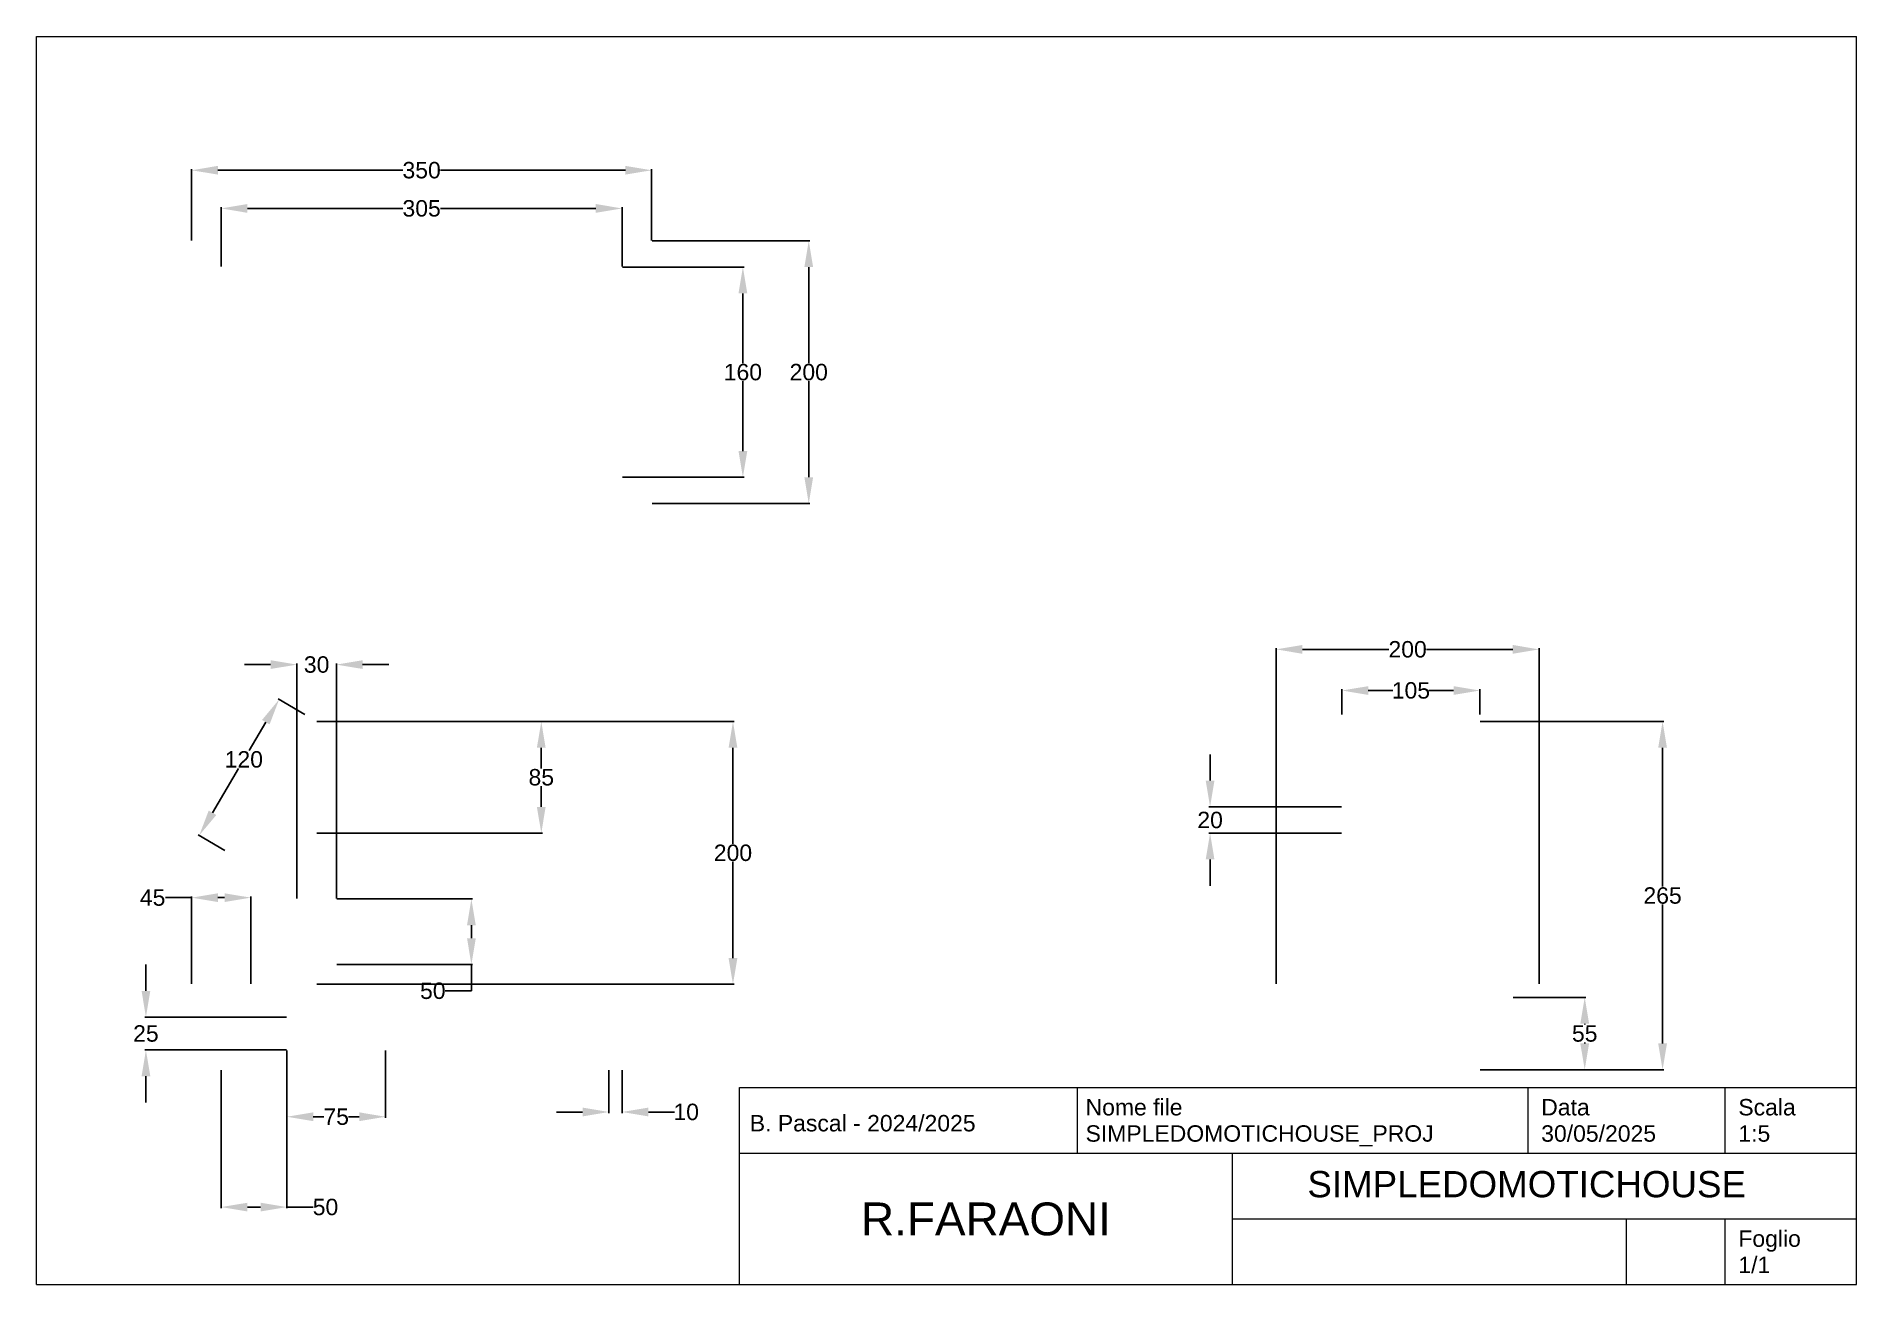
# Paper-space layout 'A4' of a CAD drawing. Header units: inches, sheet in millimetres. Extents: x 10 to 287, y 10 to 200.
import ezdxf
from ezdxf.enums import TextEntityAlignment as Align

# ---------------------------------------------------------------- set-up
doc = ezdxf.new("R2010")
doc.units = ezdxf.units.IN
doc.header["$LTSCALE"] = 15
doc.header["$MEASUREMENT"] = 0
doc.layers.add('cartiglioA4', color=7, linetype='Continuous', lineweight=18)
doc.layers.add('Linea di Costruzione', color=7, linetype='Continuous', lineweight=13)
doc.styles.get("Standard").update_dxf_attribs({"font": 'arial.ttf'})
doc.dimstyles.new('Standard con precisione 0', dxfattribs={"dimtxt": 2.5, "dimasz": 4, "dimexe": 0.18, "dimexo": 0.0625, "dimgap": 0.09, "dimtad": 0, "dimtih": 1, "dimtoh": 1, "dimdec": 0, "dimzin": 0, "dimdsep": 46, "dimtxsty": 'Standard', "dimcen": 0.09, "dimadec": 0, "dimazin": 0, "dimtfac": 1, "dimtdec": 0, "dimtofl": 0, "dimtmove": 0, "dimatfit": 3, "dimfxl": 1, "dimtolj": 1, "dimtzin": 0, "dimarcsym": 0})

# ---------------------------------------------------------------- blocks, each defined once
blk = doc.blocks.new('*D13')
at = {"layer": 'Defpoints', "color": 0, "transparency": 16777216}
for p in [(103.35, 180.03), (33.35, 169.29), (103.35, 169.29)]:
    blk.add_point(p, dxfattribs=at)
at = {"layer": 'Linea di Costruzione', "color": 0, "lineweight": -2, "transparency": 16777216}
for p, q in [((33.35, 169.36), (33.35, 180.21)), ((103.35, 169.36), (103.35, 180.21)), ((37.35, 180.03), (65.5, 180.03)), ((99.35, 180.03), (71.2, 180.03))]:
    blk.add_line(p, q, dxfattribs=at)
at = {"layer": 'Linea di Costruzione', "color": 0, "transparency": 16777216}
for points in [[(37.35, 180.7), (37.35, 179.37), (33.35, 180.03)], [(99.35, 180.7), (99.35, 179.37), (103.35, 180.03)]]:
    blk.add_solid(points, dxfattribs=at)
at = {"layer": 'Linea di Costruzione', "color": 0, "transparency": 16777216, "insert": (68.35, 180.03), "char_height": 2.5, "attachment_point": 5}
blk.add_mtext('\\A1;350', dxfattribs=at)
blk = doc.blocks.new('*D14')
at = {"layer": 'Defpoints', "color": 0, "transparency": 16777216}
for p in [(50.62, 97.14), (34.5, 78.78), (38.46, 76.45)]:
    blk.add_point(p, dxfattribs=at)
at = {"layer": 'Linea di Costruzione', "color": 0, "lineweight": -2, "transparency": 16777216}
for p, q in [((50.57, 97.17), (46.51, 99.56)), ((44.64, 96.02), (42.1, 91.7)), ((36.52, 82.23), (40.49, 88.97)), ((38.4, 76.48), (34.34, 78.87))]:
    blk.add_line(p, q, dxfattribs=at)
at = {"layer": 'Linea di Costruzione', "color": 0, "transparency": 16777216}
for points in [[(44.06, 96.36), (45.21, 95.68), (46.66, 99.47)], [(35.95, 82.57), (37.1, 81.89), (34.5, 78.78)]]:
    blk.add_solid(points, dxfattribs=at)
at = {"layer": 'Linea di Costruzione', "color": 0, "transparency": 16777216, "insert": (41.29, 90.34), "char_height": 2.5, "attachment_point": 5}
blk.add_mtext('\\A1;120', dxfattribs=at)
blk = doc.blocks.new('*D15')
at = {"layer": 'Defpoints', "color": 0, "transparency": 16777216}
for p in [(229.4, 100.84), (208.4, 97.14), (229.4, 97.14)]:
    blk.add_point(p, dxfattribs=at)
at = {"layer": 'Linea di Costruzione', "color": 0, "lineweight": -2, "transparency": 16777216}
for p, q in [((208.4, 97.2), (208.4, 101.02)), ((212.4, 100.84), (216.16, 100.84)), ((225.4, 100.84), (221.64, 100.84)), ((229.4, 97.2), (229.4, 101.02))]:
    blk.add_line(p, q, dxfattribs=at)
at = {"layer": 'Linea di Costruzione', "color": 0, "transparency": 16777216}
for points in [[(212.4, 101.5), (212.4, 100.17), (208.4, 100.84)], [(225.4, 101.5), (225.4, 100.17), (229.4, 100.84)]]:
    blk.add_solid(points, dxfattribs=at)
at = {"layer": 'Linea di Costruzione', "color": 0, "transparency": 16777216, "insert": (218.9, 100.84), "char_height": 2.5, "attachment_point": 5}
blk.add_mtext('\\A1;105', dxfattribs=at)
blk = doc.blocks.new('*D16')
at = {"layer": 'Defpoints', "color": 0, "transparency": 16777216}
for p in [(238.4, 107.1), (198.4, 56.12), (238.4, 56.12)]:
    blk.add_point(p, dxfattribs=at)
at = {"layer": 'Linea di Costruzione', "color": 0, "lineweight": -2, "transparency": 16777216}
for p, q in [((198.4, 56.19), (198.4, 107.28)), ((202.4, 107.1), (215.53, 107.1)), ((234.4, 107.1), (221.27, 107.1)), ((238.4, 56.19), (238.4, 107.28))]:
    blk.add_line(p, q, dxfattribs=at)
at = {"layer": 'Linea di Costruzione', "color": 0, "transparency": 16777216}
for points in [[(202.4, 107.77), (202.4, 106.43), (198.4, 107.1)], [(234.4, 107.77), (234.4, 106.43), (238.4, 107.1)]]:
    blk.add_solid(points, dxfattribs=at)
at = {"layer": 'Linea di Costruzione', "color": 0, "transparency": 16777216, "insert": (218.4, 107.1), "char_height": 2.5, "attachment_point": 5}
blk.add_mtext('\\A1;200', dxfattribs=at)
blk = doc.blocks.new('*D17')
at = {"layer": 'Defpoints', "color": 0, "transparency": 16777216}
for p in [(52.35, 96.12), (52.35, 56.12), (115.73, 56.12)]:
    blk.add_point(p, dxfattribs=at)
at = {"layer": 'Linea di Costruzione', "color": 0, "lineweight": -2, "transparency": 16777216}
for p, q in [((52.41, 96.12), (115.91, 96.12)), ((115.73, 92.12), (115.73, 77.49)), ((115.73, 60.12), (115.73, 74.76)), ((52.41, 56.12), (115.91, 56.12))]:
    blk.add_line(p, q, dxfattribs=at)
at = {"layer": 'Linea di Costruzione', "color": 0, "transparency": 16777216}
for points in [[(115.06, 92.12), (116.4, 92.12), (115.73, 96.12)], [(115.06, 60.12), (116.4, 60.12), (115.73, 56.12)]]:
    blk.add_solid(points, dxfattribs=at)
at = {"layer": 'Linea di Costruzione', "color": 0, "transparency": 16777216, "insert": (115.73, 76.12), "char_height": 2.5, "attachment_point": 5}
blk.add_mtext('\\A1;200', dxfattribs=at)
blk = doc.blocks.new('*D19')
at = {"layer": 'Defpoints', "color": 0, "transparency": 16777216}
for p in [(47.85, 51.12), (26.39, 46.12), (47.85, 46.12)]:
    blk.add_point(p, dxfattribs=at)
at = {"layer": 'Linea di Costruzione', "color": 0, "lineweight": -2, "transparency": 16777216}
for p, q in [((26.39, 55.12), (26.39, 59.12)), ((47.79, 51.12), (26.21, 51.12)), ((47.79, 46.12), (26.21, 46.12)), ((26.39, 42.12), (26.39, 38.12))]:
    blk.add_line(p, q, dxfattribs=at)
at = {"layer": 'Linea di Costruzione', "color": 0, "transparency": 16777216}
for points in [[(25.73, 55.12), (27.06, 55.12), (26.39, 51.12)], [(25.73, 42.12), (27.06, 42.12), (26.39, 46.12)]]:
    blk.add_solid(points, dxfattribs=at)
at = {"layer": 'Linea di Costruzione', "color": 0, "transparency": 16777216, "insert": (26.39, 48.62), "char_height": 2.5, "attachment_point": 5}
blk.add_mtext('\\A1;25', dxfattribs=at)
blk = doc.blocks.new('*D20')
at = {"layer": 'Defpoints', "color": 0, "transparency": 16777216}
for p in [(47.85, 46.12), (62.85, 46.12), (62.85, 35.96)]:
    blk.add_point(p, dxfattribs=at)
at = {"layer": 'Linea di Costruzione', "color": 0, "lineweight": -2, "transparency": 16777216}
for p, q in [((47.85, 46.06), (47.85, 35.78)), ((62.85, 46.06), (62.85, 35.78)), ((51.85, 35.96), (53.47, 35.96)), ((58.85, 35.96), (57.23, 35.96))]:
    blk.add_line(p, q, dxfattribs=at)
at = {"layer": 'Linea di Costruzione', "color": 0, "transparency": 16777216}
for points in [[(51.85, 36.63), (51.85, 35.29), (47.85, 35.96)], [(58.85, 36.63), (58.85, 35.29), (62.85, 35.96)]]:
    blk.add_solid(points, dxfattribs=at)
at = {"layer": 'Linea di Costruzione', "color": 0, "transparency": 16777216, "insert": (55.35, 35.96), "char_height": 2.5, "attachment_point": 5}
blk.add_mtext('\\A1;75', dxfattribs=at)
blk = doc.blocks.new('*D21')
at = {"layer": 'Defpoints', "color": 0, "transparency": 16777216}
for p in [(37.85, 43.12), (47.85, 43.12), (47.85, 22.21)]:
    blk.add_point(p, dxfattribs=at)
at = {"layer": 'Linea di Costruzione', "color": 0, "lineweight": -2, "transparency": 16777216}
for p, q in [((37.85, 43.06), (37.85, 22.03)), ((47.85, 43.06), (47.85, 22.03)), ((41.85, 22.21), (43.85, 22.21)), ((47.85, 22.21), (51.85, 22.21))]:
    blk.add_line(p, q, dxfattribs=at)
at = {"layer": 'Linea di Costruzione', "color": 0, "transparency": 16777216}
for points in [[(41.85, 22.87), (41.85, 21.54), (37.85, 22.21)], [(43.85, 22.87), (43.85, 21.54), (47.85, 22.21)]]:
    blk.add_solid(points, dxfattribs=at)
at = {"layer": 'Linea di Costruzione', "color": 0, "transparency": 16777216, "insert": (53.72, 22.21), "char_height": 2.5, "attachment_point": 5}
blk.add_mtext('\\A1;50', dxfattribs=at)
blk = doc.blocks.new('*D22')
at = {"layer": 'Defpoints', "color": 0, "transparency": 16777216}
for p in [(33.35, 69.31), (33.35, 56.12), (42.35, 56.12)]:
    blk.add_point(p, dxfattribs=at)
at = {"layer": 'Linea di Costruzione', "color": 0, "lineweight": -2, "transparency": 16777216}
for p, q in [((33.35, 69.31), (29.35, 69.31)), ((33.35, 56.19), (33.35, 69.49)), ((38.35, 69.31), (37.35, 69.31)), ((42.35, 56.19), (42.35, 69.49))]:
    blk.add_line(p, q, dxfattribs=at)
at = {"layer": 'Linea di Costruzione', "color": 0, "transparency": 16777216}
for points in [[(37.35, 69.97), (37.35, 68.64), (33.35, 69.31)], [(38.35, 69.97), (38.35, 68.64), (42.35, 69.31)]]:
    blk.add_solid(points, dxfattribs=at)
at = {"layer": 'Linea di Costruzione', "color": 0, "transparency": 16777216, "insert": (27.41, 69.31), "char_height": 2.5, "attachment_point": 5}
blk.add_mtext('\\A1;45', dxfattribs=at)
blk = doc.blocks.new('*D23')
at = {"layer": 'Defpoints', "color": 0, "transparency": 16777216}
for p in [(52.35, 96.12), (52.35, 79.12), (86.56, 79.12)]:
    blk.add_point(p, dxfattribs=at)
at = {"layer": 'Linea di Costruzione', "color": 0, "lineweight": -2, "transparency": 16777216}
for p, q in [((52.41, 96.12), (86.74, 96.12)), ((86.56, 92.12), (86.56, 88.99)), ((86.56, 83.12), (86.56, 86.26)), ((52.41, 79.12), (86.74, 79.12))]:
    blk.add_line(p, q, dxfattribs=at)
at = {"layer": 'Linea di Costruzione', "color": 0, "transparency": 16777216}
for points in [[(85.89, 92.12), (87.22, 92.12), (86.56, 96.12)], [(85.89, 83.12), (87.22, 83.12), (86.56, 79.12)]]:
    blk.add_solid(points, dxfattribs=at)
at = {"layer": 'Linea di Costruzione', "color": 0, "transparency": 16777216, "insert": (86.56, 87.62), "char_height": 2.5, "attachment_point": 5}
blk.add_mtext('\\A1;85', dxfattribs=at)
blk = doc.blocks.new('*D24')
at = {"layer": 'Defpoints', "color": 0, "transparency": 16777216}
for p in [(103.35, 169.29), (103.35, 129.29), (127.26, 129.29)]:
    blk.add_point(p, dxfattribs=at)
at = {"layer": 'Linea di Costruzione', "color": 0, "lineweight": -2, "transparency": 16777216}
for p, q in [((103.41, 169.29), (127.44, 169.29)), ((127.26, 165.29), (127.26, 150.66)), ((127.26, 133.29), (127.26, 147.93)), ((103.41, 129.29), (127.44, 129.29))]:
    blk.add_line(p, q, dxfattribs=at)
at = {"layer": 'Linea di Costruzione', "color": 0, "transparency": 16777216}
for points in [[(126.6, 165.29), (127.93, 165.29), (127.26, 169.29)], [(126.6, 133.29), (127.93, 133.29), (127.26, 129.29)]]:
    blk.add_solid(points, dxfattribs=at)
at = {"layer": 'Linea di Costruzione', "color": 0, "transparency": 16777216, "insert": (127.26, 149.29), "char_height": 2.5, "attachment_point": 5}
blk.add_mtext('\\A1;200', dxfattribs=at)
blk = doc.blocks.new('*D25')
at = {"layer": 'Defpoints', "color": 0, "transparency": 16777216}
for p in [(96.85, 43.12), (98.85, 43.12), (98.85, 36.68)]:
    blk.add_point(p, dxfattribs=at)
at = {"layer": 'Linea di Costruzione', "color": 0, "lineweight": -2, "transparency": 16777216}
for p, q in [((96.85, 43.06), (96.85, 36.5)), ((98.85, 43.06), (98.85, 36.5)), ((92.85, 36.68), (88.85, 36.68)), ((102.85, 36.68), (106.85, 36.68))]:
    blk.add_line(p, q, dxfattribs=at)
at = {"layer": 'Linea di Costruzione', "color": 0, "transparency": 16777216}
for points in [[(92.85, 37.35), (92.85, 36.01), (96.85, 36.68)], [(102.85, 37.35), (102.85, 36.01), (98.85, 36.68)]]:
    blk.add_solid(points, dxfattribs=at)
at = {"layer": 'Linea di Costruzione', "color": 0, "transparency": 16777216, "insert": (108.61, 36.68), "char_height": 2.5, "attachment_point": 5}
blk.add_mtext('\\A1;10', dxfattribs=at)
blk = doc.blocks.new('*D27')
at = {"layer": 'Defpoints', "color": 0, "transparency": 16777216}
for p in [(229.4, 96.12), (229.4, 43.12), (257.2, 43.12)]:
    blk.add_point(p, dxfattribs=at)
at = {"layer": 'Linea di Costruzione', "color": 0, "lineweight": -2, "transparency": 16777216}
for p, q in [((229.46, 96.12), (257.38, 96.12)), ((257.2, 92.12), (257.2, 70.99)), ((257.2, 47.12), (257.2, 68.26)), ((229.46, 43.12), (257.38, 43.12))]:
    blk.add_line(p, q, dxfattribs=at)
at = {"layer": 'Linea di Costruzione', "color": 0, "transparency": 16777216}
for points in [[(256.53, 92.12), (257.87, 92.12), (257.2, 96.12)], [(256.53, 47.12), (257.87, 47.12), (257.2, 43.12)]]:
    blk.add_solid(points, dxfattribs=at)
at = {"layer": 'Linea di Costruzione', "color": 0, "transparency": 16777216, "insert": (257.2, 69.62), "char_height": 2.5, "attachment_point": 5}
blk.add_mtext('\\A1;265', dxfattribs=at)
blk = doc.blocks.new('*D28')
at = {"layer": 'Defpoints', "color": 0, "transparency": 16777216}
for p in [(234.4, 54.12), (234.4, 43.12), (245.35, 43.12)]:
    blk.add_point(p, dxfattribs=at)
at = {"layer": 'Linea di Costruzione', "color": 0, "lineweight": -2, "transparency": 16777216}
for p, q in [((234.46, 54.12), (245.53, 54.12)), ((245.35, 50.12), (245.35, 49.99)), ((245.35, 47.12), (245.35, 47.26)), ((234.46, 43.12), (245.53, 43.12))]:
    blk.add_line(p, q, dxfattribs=at)
at = {"layer": 'Linea di Costruzione', "color": 0, "transparency": 16777216}
for points in [[(244.68, 50.12), (246.02, 50.12), (245.35, 54.12)], [(244.68, 47.12), (246.02, 47.12), (245.35, 43.12)]]:
    blk.add_solid(points, dxfattribs=at)
at = {"layer": 'Linea di Costruzione', "color": 0, "transparency": 16777216, "insert": (245.35, 48.62), "char_height": 2.5, "attachment_point": 5}
blk.add_mtext('\\A1;55', dxfattribs=at)
blk = doc.blocks.new('*D29')
at = {"layer": 'Defpoints', "color": 0, "transparency": 16777216}
for p in [(55.37, 104.78), (49.37, 69.12), (55.37, 69.12)]:
    blk.add_point(p, dxfattribs=at)
at = {"layer": 'Linea di Costruzione', "color": 0, "lineweight": -2, "transparency": 16777216}
for p, q in [((45.37, 104.78), (41.37, 104.78)), ((49.37, 69.19), (49.37, 104.96)), ((55.37, 69.19), (55.37, 104.96)), ((59.37, 104.78), (63.37, 104.78))]:
    blk.add_line(p, q, dxfattribs=at)
at = {"layer": 'Linea di Costruzione', "color": 0, "transparency": 16777216}
for points in [[(45.37, 105.45), (45.37, 104.12), (49.37, 104.78)], [(59.37, 105.45), (59.37, 104.12), (55.37, 104.78)]]:
    blk.add_solid(points, dxfattribs=at)
at = {"layer": 'Linea di Costruzione', "color": 0, "transparency": 16777216, "insert": (52.37, 104.78), "char_height": 2.5, "attachment_point": 5}
blk.add_mtext('\\A1;30', dxfattribs=at)
blk = doc.blocks.new('*D30')
at = {"layer": 'Defpoints', "color": 0, "transparency": 16777216}
for p in [(55.37, 69.12), (55.37, 59.12), (75.92, 59.12)]:
    blk.add_point(p, dxfattribs=at)
at = {"layer": 'Linea di Costruzione', "color": 0, "lineweight": -2, "transparency": 16777216}
for p, q in [((55.43, 69.12), (76.1, 69.12)), ((75.92, 65.12), (75.92, 63.12)), ((55.43, 59.12), (76.1, 59.12)), ((75.92, 59.12), (75.92, 55.12)), ((75.92, 55.12), (71.92, 55.12))]:
    blk.add_line(p, q, dxfattribs=at)
at = {"layer": 'Linea di Costruzione', "color": 0, "transparency": 16777216}
for points in [[(75.26, 65.12), (76.59, 65.12), (75.92, 69.12)], [(75.26, 63.12), (76.59, 63.12), (75.92, 59.12)]]:
    blk.add_solid(points, dxfattribs=at)
at = {"layer": 'Linea di Costruzione', "color": 0, "transparency": 16777216, "insert": (70.05, 55.12), "char_height": 2.5, "attachment_point": 5}
blk.add_mtext('\\A1;50', dxfattribs=at)
blk = doc.blocks.new('*D31')
at = {"layer": 'Defpoints', "color": 0, "transparency": 16777216}
for p in [(208.4, 83.12), (188.34, 79.12), (208.4, 79.12)]:
    blk.add_point(p, dxfattribs=at)
at = {"layer": 'Linea di Costruzione', "color": 0, "lineweight": -2, "transparency": 16777216}
for p, q in [((188.34, 87.12), (188.34, 91.12)), ((208.34, 83.12), (188.16, 83.12)), ((208.34, 79.12), (188.16, 79.12)), ((188.34, 75.12), (188.34, 71.12))]:
    blk.add_line(p, q, dxfattribs=at)
at = {"layer": 'Linea di Costruzione', "color": 0, "transparency": 16777216}
for points in [[(187.67, 87.12), (189, 87.12), (188.34, 83.12)], [(187.67, 75.12), (189, 75.12), (188.34, 79.12)]]:
    blk.add_solid(points, dxfattribs=at)
at = {"layer": 'Linea di Costruzione', "color": 0, "transparency": 16777216, "insert": (188.34, 81.12), "char_height": 2.5, "attachment_point": 5}
blk.add_mtext('\\A1;20', dxfattribs=at)
blk = doc.blocks.new('*D32')
at = {"layer": 'Defpoints', "color": 0, "transparency": 16777216}
for p in [(98.85, 174.22), (37.85, 165.29), (98.85, 165.29)]:
    blk.add_point(p, dxfattribs=at)
at = {"layer": 'Linea di Costruzione', "color": 0, "lineweight": -2, "transparency": 16777216}
for p, q in [((37.85, 165.36), (37.85, 174.4)), ((41.85, 174.22), (65.49, 174.22)), ((94.85, 174.22), (71.21, 174.22)), ((98.85, 165.36), (98.85, 174.4))]:
    blk.add_line(p, q, dxfattribs=at)
at = {"layer": 'Linea di Costruzione', "color": 0, "transparency": 16777216}
for points in [[(41.85, 174.89), (41.85, 173.55), (37.85, 174.22)], [(94.85, 174.89), (94.85, 173.55), (98.85, 174.22)]]:
    blk.add_solid(points, dxfattribs=at)
at = {"layer": 'Linea di Costruzione', "color": 0, "transparency": 16777216, "insert": (68.35, 174.22), "char_height": 2.5, "attachment_point": 5}
blk.add_mtext('\\A1;305', dxfattribs=at)
blk = doc.blocks.new('*D33')
at = {"layer": 'Defpoints', "color": 0, "transparency": 16777216}
for p in [(98.85, 165.29), (98.85, 133.29), (117.24, 133.29)]:
    blk.add_point(p, dxfattribs=at)
at = {"layer": 'Linea di Costruzione', "color": 0, "lineweight": -2, "transparency": 16777216}
for p, q in [((98.91, 165.29), (117.42, 165.29)), ((117.24, 161.29), (117.24, 150.66)), ((117.24, 137.29), (117.24, 147.93)), ((98.91, 133.29), (117.42, 133.29))]:
    blk.add_line(p, q, dxfattribs=at)
at = {"layer": 'Linea di Costruzione', "color": 0, "transparency": 16777216}
for points in [[(116.57, 161.29), (117.91, 161.29), (117.24, 165.29)], [(116.57, 137.29), (117.91, 137.29), (117.24, 133.29)]]:
    blk.add_solid(points, dxfattribs=at)
at = {"layer": 'Linea di Costruzione', "color": 0, "transparency": 16777216, "insert": (117.24, 149.29), "char_height": 2.5, "attachment_point": 5}
blk.add_mtext('\\A1;160', dxfattribs=at)

psp = doc.layouts.new('A4')

# ---------------------------------------------------------------- linework, layer by layer
at = {"layer": 'cartiglioA4'}
for p, q in [((9.73, 200.41), (286.73, 200.41)), ((9.73, 10.41), (9.73, 200.41)), ((286.73, 10.41), (286.73, 200.41)), ((116.73, 10.41), (116.73, 40.41)), ((116.73, 40.41), (286.73, 40.41)), ((168.16, 30.41), (168.16, 40.41)), ((236.73, 30.41), (236.73, 40.41)), ((266.73, 30.41), (266.73, 40.41)), ((116.73, 30.41), (286.73, 30.41)), ((191.73, 10.41), (191.73, 30.41)), ((191.73, 20.41), (286.73, 20.41)), ((251.73, 10.41), (251.73, 20.41)), ((266.73, 10.41), (266.73, 20.41)), ((191.73, 10.41), (191.73, 15.41)), ((9.73, 10.41), (286.73, 10.41))]:
    psp.add_line(p, q, dxfattribs=at)

# ---------------------------------------------------------------- texts
for s, p in [('Nome file', (169.39, 37.41)), ('Scala', (268.73, 37.41)), ('B. Pascal - 2024/2025', (118.29, 34.98)), ('Data', (238.73, 37.41)), ('Foglio', (268.73, 17.41))]:
    psp.add_text(s, height=2.5, dxfattribs=at).set_placement(p, align=Align.MIDDLE_LEFT)
at = {"layer": 'cartiglioA4', "flags": 8}
psp.add_attdef('SIMPLEDOMOTICHOUSE_PROJ', text='XXX', height=2.5, dxfattribs=at).set_placement((169.39, 33.41), align=Align.MIDDLE_LEFT)
at = {"layer": 'cartiglioA4', "color": 7, "flags": 8}
for tag, text, p in [('30/05/2025', '00/00/00', (238.73, 33.41)), ('1:5', '1:1', (268.73, 33.41)), ('1/1', '1/1', (268.73, 13.41))]:
    psp.add_attdef(tag, text=text, height=2.5, dxfattribs=at).set_placement(p, align=Align.MIDDLE_LEFT)
for tag, text, height, p in [('SIMPLEDOMOTICHOUSE', 'XXX', 4, (236.52, 25.7)), ('R.FARAONI', 'eee', 5, (154.23, 20.41))]:
    psp.add_attdef(tag, text=text, height=height, dxfattribs=at).set_placement(p, align=Align.MIDDLE)

# ---------------------------------------------------------------- dimensions: what is measured, and where the dimension line sits
at = {"layer": 'Linea di Costruzione'}
for base, p1, p2, picture, middle in [((103.35, 180.03), (33.35, 169.29), (103.35, 169.29), '*D13', (68.35, 180.03)), ((98.85, 174.22), (37.85, 165.29), (98.85, 165.29), '*D32', (68.35, 174.22)), ((238.4, 107.1), (198.4, 56.12), (238.4, 56.12), '*D16', (218.4, 107.1)), ((55.37, 104.78), (49.37, 69.12), (55.37, 69.12), '*D29', (52.37, 104.78)), ((229.4, 100.84), (208.4, 97.14), (229.4, 97.14), '*D15', (218.9, 100.84)), ((33.35, 69.31), (42.35, 56.12), (33.35, 56.12), '*D22', (27.41, 69.31)), ((62.85, 35.96), (47.85, 46.12), (62.85, 46.12), '*D20', (55.35, 35.96)), ((47.85, 22.21), (37.85, 43.12), (47.85, 43.12), '*D21', (53.72, 22.21)), ((98.85, 36.68), (96.85, 43.12), (98.85, 43.12), '*D25', (108.61, 36.68))]:
    dim = psp.add_linear_dim(base=base, p1=p1, p2=p2, dimstyle='Standard con precisione 0', override={"dimlfac": -5}, dxfattribs=at)
    dim.commit()
    dim.dimension.update_dxf_attribs({"geometry": picture, "text_midpoint": middle})
for base, p1, p2, picture, middle in [((127.26, 129.29), (103.35, 169.29), (103.35, 129.29), '*D24', (127.26, 149.29)), ((117.24, 133.29), (98.85, 165.29), (98.85, 133.29), '*D33', (117.24, 149.29)), ((115.73, 56.12), (52.35, 96.12), (52.35, 56.12), '*D17', (115.73, 76.12)), ((86.56, 79.12), (52.35, 96.12), (52.35, 79.12), '*D23', (86.56, 87.62)), ((257.2, 43.12), (229.4, 96.12), (229.4, 43.12), '*D27', (257.2, 69.62)), ((188.34, 79.12), (208.4, 83.12), (208.4, 79.12), '*D31', (188.34, 81.12)), ((75.92, 59.12), (55.37, 69.12), (55.37, 59.12), '*D30', (70.05, 55.12)), ((26.39, 46.12), (47.85, 51.12), (47.85, 46.12), '*D19', (26.39, 48.62)), ((245.35, 43.12), (234.4, 54.12), (234.4, 43.12), '*D28', (245.35, 48.62))]:
    dim = psp.add_linear_dim(base=base, p1=p1, p2=p2, angle=90, dimstyle='Standard con precisione 0', override={"dimlfac": -5}, dxfattribs=at)
    dim.commit()
    dim.dimension.update_dxf_attribs({"geometry": picture, "text_midpoint": middle})
dim = psp.add_linear_dim(base=(34.5, 78.78), p1=(50.62, 97.14), p2=(38.46, 76.45), angle=239.5345, dimstyle='Standard con precisione 0', override={"dimlfac": -5}, dxfattribs=at)
dim.commit()
dim.dimension.update_dxf_attribs({"geometry": '*D14', "text_midpoint": (41.29, 90.34), "dimtype": 161})

doc.saveas('drawing.dxf')
